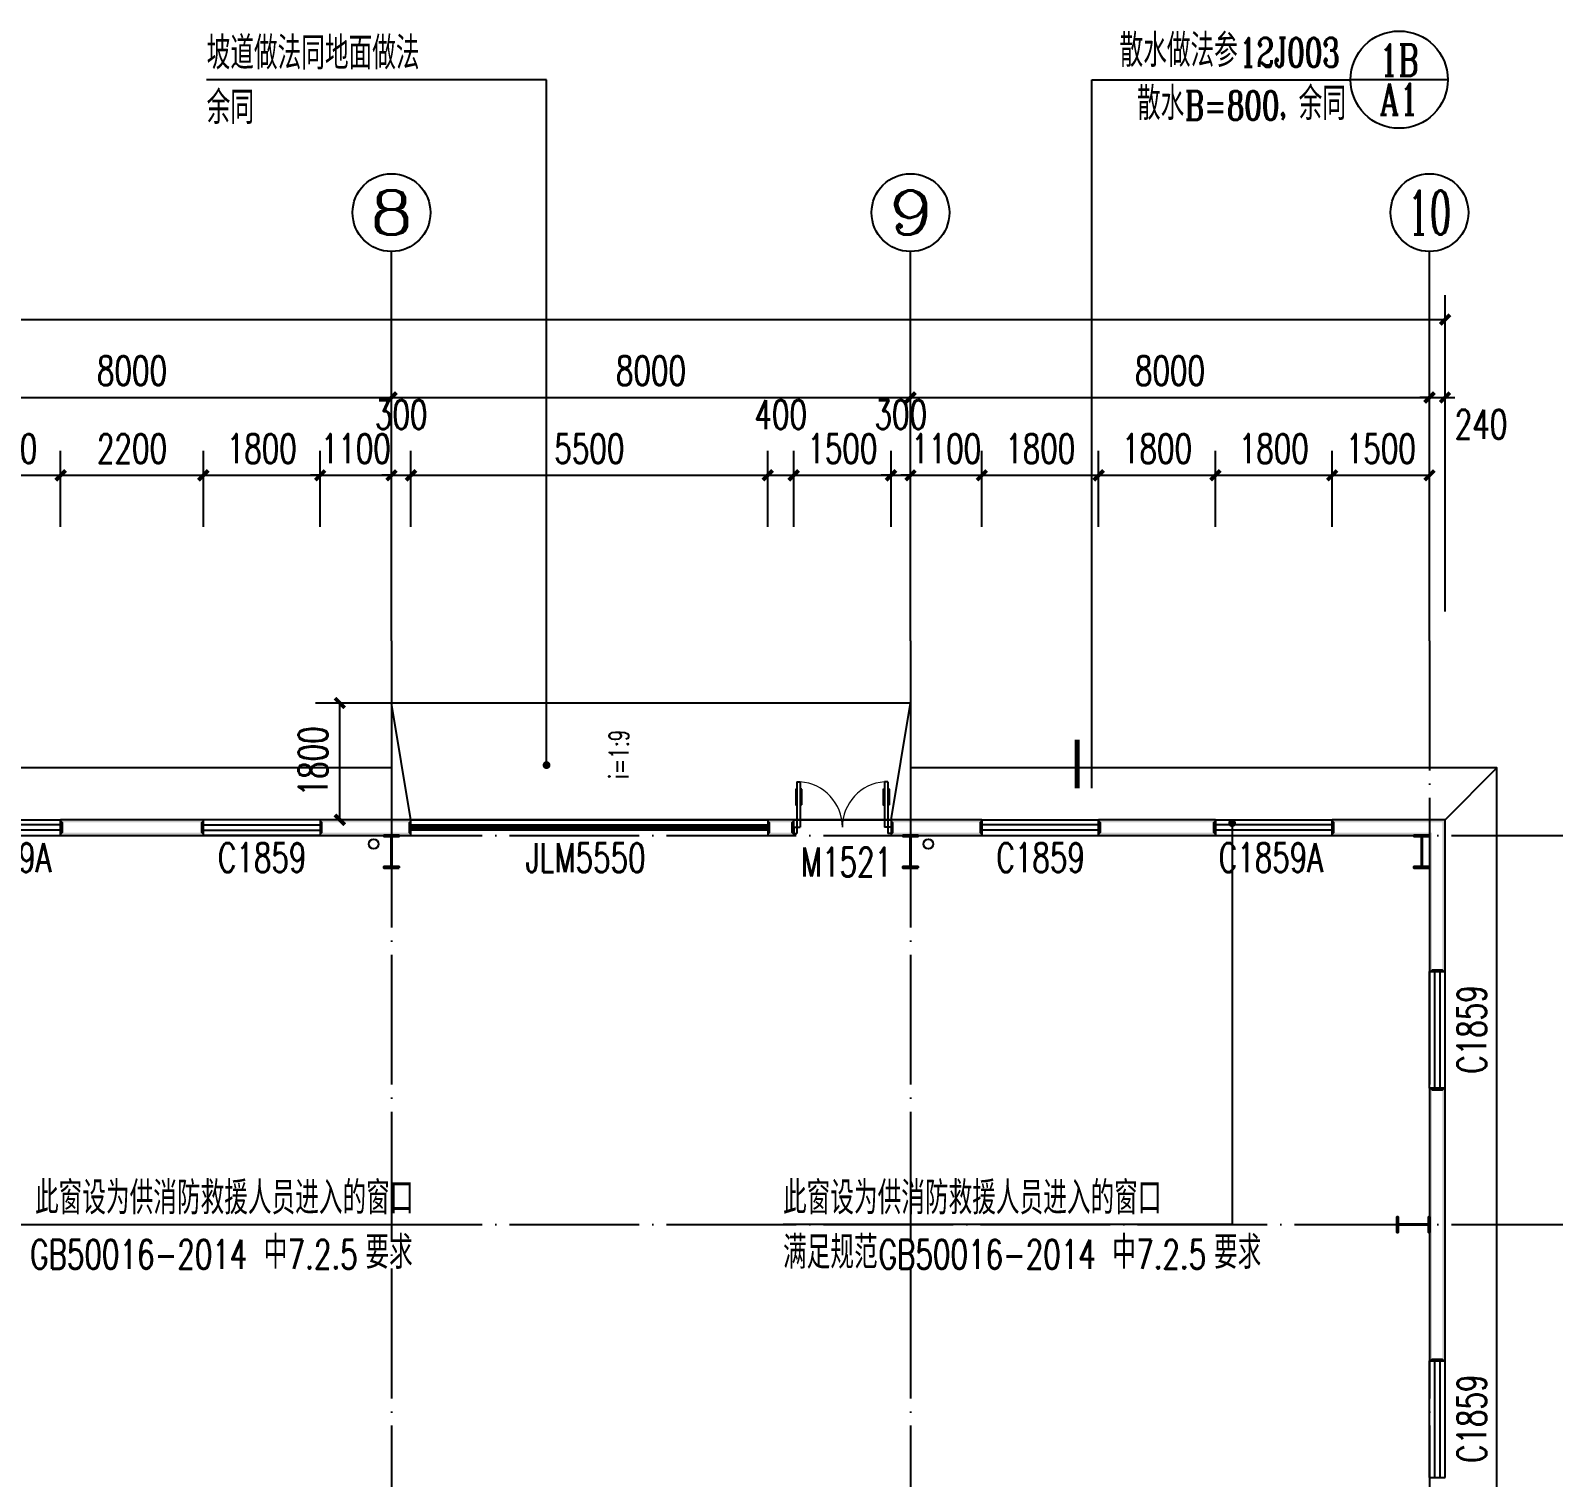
# Model space of a CAD drawing. Header units: millimetres. Extents: x 4279522 to 4437387, y 18981343 to 19528009.
# Drawn here: x 4389477 to 4412954, y 19364905 to 19387213 of the extents above; entities that cross this region are included whole.
import ezdxf
from ezdxf.enums import TextEntityAlignment as Align

# ---------------------------------------------------------------- set-up
doc = ezdxf.new("R2010")
doc.units = ezdxf.units.MM
doc.header["$LTSCALE"] = 1000
doc.header["$MEASUREMENT"] = 0
doc.linetypes.add('DASH', pattern=[0.35, 0.25, -0.1])
doc.linetypes.add('DOTE', pattern=[2.42, 2, -0.2, 0.02, -0.2])
doc.layers.get('Defpoints').update_dxf_attribs({"color": 1})
for name, color, linetype in [('AXIS_TEXT', 7, 'Continuous'), ('AXIS_外部', 171, 'Continuous'), ('DIM_IDEN', 171, 'Continuous'), ('DIM_LEAD', 145, 'Continuous'), ('DIM_SYMB', 165, 'Continuous'), ('DOOR_FIRE', 140, 'Continuous'), ('DOOR_FIRE_TEXT', 7, 'Continuous'), ('DOTE', 250, 'DOTE'), ('GROUND', 150, 'Continuous'), ('PUB_DIM', 161, 'Continuous'), ('PUB_TEXT', 7, 'Continuous'), ('PUB_WALL', 9, 'Continuous'), ('VPIPE-雨水', 4, 'Continuous'), ('WALL', 9, 'Continuous'), ('WINDOW', 140, 'Continuous'), ('WINDOW_TEXT', 7, 'Continuous')]:
    doc.layers.add(name, color=color, linetype=linetype)
doc.layers.add('Pkpm_柱子', color=3, linetype='Continuous', lineweight=35)
doc.styles.add('_TCH_AXIS', font='COMPLEX', dxfattribs={"bigfont": 'GBCBIG'})
doc.styles.add('_TCH_DIM', font='SIMPLEX', dxfattribs={"bigfont": 'GBCBIG'})
doc.styles.add('_TCH_DIM_T3', font='SIMPLEX', dxfattribs={"width": 0.705882, "bigfont": 'GBCBIG'})
doc.styles.add('_TCH_LABEL', font='COMPLEX', dxfattribs={"bigfont": 'GBCBIG'})
doc.styles.add('_TCH_WINDOW', font='SIMPLEX', dxfattribs={"height": 3.5, "bigfont": 'GBCBIG'})
doc.styles.add('COMPLEX', font='COMPLEX')
doc.dimstyles.new('_TCH_ARCH&&150', dxfattribs={"dimtxt": 446.25, "dimasz": 150, "dimexe": 375, "dimexo": 450, "dimgap": 189.375, "dimtad": 1, "dimdec": 0, "dimzin": 0, "dimdsep": 46, "dimtxsty": '_TCH_DIM_T3', "dimblk": 'ARCHTICK', "dimcen": 0.09, "dimclrt": 7, "dimazin": 2, "dimtfac": 1, "dimtdec": 0, "dimtix": 1, "dimtmove": 2, "dimatfit": 3, "dimfxl": 0, "dimtolj": 1, "dimtzin": 0, "dimarcsym": 0})

# ---------------------------------------------------------------- blocks, each defined once
blk = doc.blocks.new('_ArchTick')
at = {"color": 0, "linetype": 'ByBlock', "const_width": 0.4}
blk.add_lwpolyline([(-0.5, -0.5), (0.5, 0.5)], dxfattribs=at)
blk = doc.blocks.new('*D315')
at = {"layer": 'Defpoints', "color": 0}
for p in [(4394246, 19376845), (4395492, 19376845), (4395492, 19375045)]:
    blk.add_point(p, dxfattribs=at)
at = {"layer": 'PUB_DIM', "color": 0, "lineweight": -2}
for p, q in [((4395042, 19376845), (4393871, 19376845)), ((4394246, 19375045), (4394246, 19376845)), ((4395042, 19375045), (4393871, 19375045))]:
    blk.add_line(p, q, dxfattribs=at)
at = {"layer": 'PUB_DIM', "color": 0, "lineweight": -2, "xscale": 150, "yscale": 150, "zscale": 150}
for p, rotation in [((4394246, 19376845), 90), ((4394246, 19375045), 270)]:
    blk.add_blockref('_ArchTick', p, dxfattribs=dict(at, rotation=rotation))
at = {"layer": 'PUB_DIM', "color": 7, "insert": (4393834, 19375945), "char_height": 446.2, "attachment_point": 5, "rotation": 90, "style": '_TCH_DIM_T3'}
blk.add_mtext('\\A1;1800', dxfattribs=at)
blk = doc.blocks.new('*D325')
at = {"layer": 'Defpoints', "color": 0}
for p in [(4411042, 19380355), (4409542, 19379109), (4411042, 19379109)]:
    blk.add_point(p, dxfattribs=at)
at = {"layer": 'PUB_DIM', "color": 0, "lineweight": -2}
for p, q in [((4409542, 19379559), (4409542, 19380730)), ((4411042, 19379559), (4411042, 19380730)), ((4409542, 19380355), (4411042, 19380355))]:
    blk.add_line(p, q, dxfattribs=at)
at = {"layer": 'PUB_DIM', "color": 0, "lineweight": -2, "xscale": 150, "yscale": 150, "zscale": 150, "rotation": 180}
blk.add_blockref('_ArchTick', (4409542, 19380355), dxfattribs=at)
at = {"layer": 'PUB_DIM', "color": 0, "lineweight": -2, "xscale": 150, "yscale": 150, "zscale": 150}
blk.add_blockref('_ArchTick', (4411042, 19380355), dxfattribs=at)
at = {"layer": 'PUB_DIM', "color": 7, "insert": (4410292, 19380767), "char_height": 446.2, "attachment_point": 5, "style": '_TCH_DIM_T3'}
blk.add_mtext('\\A1;1500', dxfattribs=at)
blk = doc.blocks.new('*D326')
at = {"layer": 'Defpoints', "color": 0}
for p in [(4409542, 19380355), (4407742, 19379109), (4409542, 19379109)]:
    blk.add_point(p, dxfattribs=at)
at = {"layer": 'PUB_DIM', "color": 0, "lineweight": -2}
for p, q in [((4407742, 19379559), (4407742, 19380730)), ((4409542, 19379559), (4409542, 19380730)), ((4407742, 19380355), (4409542, 19380355))]:
    blk.add_line(p, q, dxfattribs=at)
at = {"layer": 'PUB_DIM', "color": 0, "lineweight": -2, "xscale": 150, "yscale": 150, "zscale": 150, "rotation": 180}
blk.add_blockref('_ArchTick', (4407742, 19380355), dxfattribs=at)
at = {"layer": 'PUB_DIM', "color": 0, "lineweight": -2, "xscale": 150, "yscale": 150, "zscale": 150}
blk.add_blockref('_ArchTick', (4409542, 19380355), dxfattribs=at)
at = {"layer": 'PUB_DIM', "color": 7, "insert": (4408642, 19380767), "char_height": 446.2, "attachment_point": 5, "style": '_TCH_DIM_T3'}
blk.add_mtext('\\A1;1800', dxfattribs=at)
blk = doc.blocks.new('*D327')
at = {"layer": 'Defpoints', "color": 0}
for p in [(4407742, 19380355), (4405942, 19379109), (4407742, 19379109)]:
    blk.add_point(p, dxfattribs=at)
at = {"layer": 'PUB_DIM', "color": 0, "lineweight": -2}
for p, q in [((4405942, 19379559), (4405942, 19380730)), ((4407742, 19379559), (4407742, 19380730)), ((4405942, 19380355), (4407742, 19380355))]:
    blk.add_line(p, q, dxfattribs=at)
at = {"layer": 'PUB_DIM', "color": 0, "lineweight": -2, "xscale": 150, "yscale": 150, "zscale": 150, "rotation": 180}
blk.add_blockref('_ArchTick', (4405942, 19380355), dxfattribs=at)
at = {"layer": 'PUB_DIM', "color": 0, "lineweight": -2, "xscale": 150, "yscale": 150, "zscale": 150}
blk.add_blockref('_ArchTick', (4407742, 19380355), dxfattribs=at)
at = {"layer": 'PUB_DIM', "color": 7, "insert": (4406842, 19380767), "char_height": 446.2, "attachment_point": 5, "style": '_TCH_DIM_T3'}
blk.add_mtext('\\A1;1800', dxfattribs=at)
blk = doc.blocks.new('*D328')
at = {"layer": 'Defpoints', "color": 0}
for p in [(4405942, 19380355), (4404142, 19379109), (4405942, 19379109)]:
    blk.add_point(p, dxfattribs=at)
at = {"layer": 'PUB_DIM', "color": 0, "lineweight": -2}
for p, q in [((4404142, 19379559), (4404142, 19380730)), ((4405942, 19379559), (4405942, 19380730)), ((4404142, 19380355), (4405942, 19380355))]:
    blk.add_line(p, q, dxfattribs=at)
at = {"layer": 'PUB_DIM', "color": 0, "lineweight": -2, "xscale": 150, "yscale": 150, "zscale": 150, "rotation": 180}
blk.add_blockref('_ArchTick', (4404142, 19380355), dxfattribs=at)
at = {"layer": 'PUB_DIM', "color": 0, "lineweight": -2, "xscale": 150, "yscale": 150, "zscale": 150}
blk.add_blockref('_ArchTick', (4405942, 19380355), dxfattribs=at)
at = {"layer": 'PUB_DIM', "color": 7, "insert": (4405042, 19380767), "char_height": 446.2, "attachment_point": 5, "style": '_TCH_DIM_T3'}
blk.add_mtext('\\A1;1800', dxfattribs=at)
blk = doc.blocks.new('*D329')
at = {"layer": 'Defpoints', "color": 0}
for p in [(4404142, 19380355), (4403042, 19379109), (4404142, 19379109)]:
    blk.add_point(p, dxfattribs=at)
at = {"layer": 'PUB_DIM', "color": 0, "lineweight": -2}
for p, q in [((4403042, 19379559), (4403042, 19380730)), ((4404142, 19379559), (4404142, 19380730)), ((4403042, 19380355), (4402892, 19380355)), ((4403042, 19380355), (4404142, 19380355)), ((4404142, 19380355), (4404292, 19380355))]:
    blk.add_line(p, q, dxfattribs=at)
at = {"layer": 'PUB_DIM', "color": 0, "lineweight": -2, "xscale": 150, "yscale": 150, "zscale": 150}
blk.add_blockref('_ArchTick', (4403042, 19380355), dxfattribs=at)
at = {"layer": 'PUB_DIM', "color": 0, "lineweight": -2, "xscale": 150, "yscale": 150, "zscale": 150, "rotation": 180}
blk.add_blockref('_ArchTick', (4404142, 19380355), dxfattribs=at)
at = {"layer": 'PUB_DIM', "color": 7, "insert": (4403592, 19380767), "char_height": 446.2, "attachment_point": 5, "style": '_TCH_DIM_T3'}
blk.add_mtext('\\A1;1100', dxfattribs=at)
blk = doc.blocks.new('*D330')
at = {"layer": 'Defpoints', "color": 0}
for p in [(4403042, 19380355), (4402742, 19379109), (4403042, 19379109)]:
    blk.add_point(p, dxfattribs=at)
at = {"layer": 'PUB_DIM', "color": 0, "lineweight": -2}
for p, q in [((4402742, 19379559), (4402742, 19380730)), ((4403042, 19379559), (4403042, 19380730)), ((4402742, 19380355), (4402592, 19380355)), ((4402742, 19380355), (4403042, 19380355)), ((4403042, 19380355), (4403192, 19380355))]:
    blk.add_line(p, q, dxfattribs=at)
at = {"layer": 'PUB_DIM', "color": 0, "lineweight": -2, "xscale": 150, "yscale": 150, "zscale": 150}
blk.add_blockref('_ArchTick', (4402742, 19380355), dxfattribs=at)
at = {"layer": 'PUB_DIM', "color": 0, "lineweight": -2, "xscale": 150, "yscale": 150, "zscale": 150, "rotation": 180}
blk.add_blockref('_ArchTick', (4403042, 19380355), dxfattribs=at)
at = {"layer": 'PUB_DIM', "color": 7, "insert": (4402892, 19381292), "char_height": 446.2, "attachment_point": 5, "style": '_TCH_DIM_T3'}
blk.add_mtext('\\A1;300', dxfattribs=at)
blk = doc.blocks.new('*D331')
at = {"layer": 'Defpoints', "color": 0}
for p in [(4402742, 19380355), (4401242, 19379109), (4402742, 19379109)]:
    blk.add_point(p, dxfattribs=at)
at = {"layer": 'PUB_DIM', "color": 0, "lineweight": -2}
for p, q in [((4401242, 19379559), (4401242, 19380730)), ((4402742, 19379559), (4402742, 19380730)), ((4401242, 19380355), (4402742, 19380355))]:
    blk.add_line(p, q, dxfattribs=at)
at = {"layer": 'PUB_DIM', "color": 0, "lineweight": -2, "xscale": 150, "yscale": 150, "zscale": 150, "rotation": 180}
blk.add_blockref('_ArchTick', (4401242, 19380355), dxfattribs=at)
at = {"layer": 'PUB_DIM', "color": 0, "lineweight": -2, "xscale": 150, "yscale": 150, "zscale": 150}
blk.add_blockref('_ArchTick', (4402742, 19380355), dxfattribs=at)
at = {"layer": 'PUB_DIM', "color": 7, "insert": (4401992, 19380767), "char_height": 446.2, "attachment_point": 5, "style": '_TCH_DIM_T3'}
blk.add_mtext('\\A1;1500', dxfattribs=at)
blk = doc.blocks.new('*D332')
at = {"layer": 'Defpoints', "color": 0}
for p in [(4401242, 19380355), (4400842, 19379109), (4401242, 19379109)]:
    blk.add_point(p, dxfattribs=at)
at = {"layer": 'PUB_DIM', "color": 0, "lineweight": -2}
for p, q in [((4400842, 19379559), (4400842, 19380730)), ((4401242, 19379559), (4401242, 19380730)), ((4400842, 19380355), (4401242, 19380355))]:
    blk.add_line(p, q, dxfattribs=at)
at = {"layer": 'PUB_DIM', "color": 0, "lineweight": -2, "xscale": 150, "yscale": 150, "zscale": 150, "rotation": 180}
blk.add_blockref('_ArchTick', (4400842, 19380355), dxfattribs=at)
at = {"layer": 'PUB_DIM', "color": 0, "lineweight": -2, "xscale": 150, "yscale": 150, "zscale": 150}
blk.add_blockref('_ArchTick', (4401242, 19380355), dxfattribs=at)
at = {"layer": 'PUB_DIM', "color": 7, "insert": (4401042, 19381292), "char_height": 446.2, "attachment_point": 5, "style": '_TCH_DIM_T3'}
blk.add_mtext('\\A1;400', dxfattribs=at)
blk = doc.blocks.new('*D333')
at = {"layer": 'Defpoints', "color": 0}
for p in [(4400842, 19380355), (4395342, 19379109), (4400842, 19379109)]:
    blk.add_point(p, dxfattribs=at)
at = {"layer": 'PUB_DIM', "color": 0, "lineweight": -2}
for p, q in [((4395342, 19379559), (4395342, 19380730)), ((4400842, 19379559), (4400842, 19380730)), ((4395342, 19380355), (4400842, 19380355))]:
    blk.add_line(p, q, dxfattribs=at)
at = {"layer": 'PUB_DIM', "color": 0, "lineweight": -2, "xscale": 150, "yscale": 150, "zscale": 150, "rotation": 180}
blk.add_blockref('_ArchTick', (4395342, 19380355), dxfattribs=at)
at = {"layer": 'PUB_DIM', "color": 0, "lineweight": -2, "xscale": 150, "yscale": 150, "zscale": 150}
blk.add_blockref('_ArchTick', (4400842, 19380355), dxfattribs=at)
at = {"layer": 'PUB_DIM', "color": 7, "insert": (4398092, 19380767), "char_height": 446.2, "attachment_point": 5, "style": '_TCH_DIM_T3'}
blk.add_mtext('\\A1;5500', dxfattribs=at)
blk = doc.blocks.new('*D334')
at = {"layer": 'Defpoints', "color": 0}
for p in [(4395342, 19380355), (4395042, 19379109), (4395342, 19379109)]:
    blk.add_point(p, dxfattribs=at)
at = {"layer": 'PUB_DIM', "color": 0, "lineweight": -2}
for p, q in [((4395042, 19379559), (4395042, 19380730)), ((4395342, 19379559), (4395342, 19380730)), ((4395042, 19380355), (4394892, 19380355)), ((4395042, 19380355), (4395342, 19380355)), ((4395342, 19380355), (4395492, 19380355))]:
    blk.add_line(p, q, dxfattribs=at)
at = {"layer": 'PUB_DIM', "color": 0, "lineweight": -2, "xscale": 150, "yscale": 150, "zscale": 150}
blk.add_blockref('_ArchTick', (4395042, 19380355), dxfattribs=at)
at = {"layer": 'PUB_DIM', "color": 0, "lineweight": -2, "xscale": 150, "yscale": 150, "zscale": 150, "rotation": 180}
blk.add_blockref('_ArchTick', (4395342, 19380355), dxfattribs=at)
at = {"layer": 'PUB_DIM', "color": 7, "insert": (4395192, 19381292), "char_height": 446.2, "attachment_point": 5, "style": '_TCH_DIM_T3'}
blk.add_mtext('\\A1;300', dxfattribs=at)
blk = doc.blocks.new('*D335')
at = {"layer": 'Defpoints', "color": 0}
for p in [(4395042, 19380355), (4393942, 19379109), (4395042, 19379109)]:
    blk.add_point(p, dxfattribs=at)
at = {"layer": 'PUB_DIM', "color": 0, "lineweight": -2}
for p, q in [((4393942, 19379559), (4393942, 19380730)), ((4395042, 19379559), (4395042, 19380730)), ((4393942, 19380355), (4393792, 19380355)), ((4393942, 19380355), (4395042, 19380355)), ((4395042, 19380355), (4395192, 19380355))]:
    blk.add_line(p, q, dxfattribs=at)
at = {"layer": 'PUB_DIM', "color": 0, "lineweight": -2, "xscale": 150, "yscale": 150, "zscale": 150}
blk.add_blockref('_ArchTick', (4393942, 19380355), dxfattribs=at)
at = {"layer": 'PUB_DIM', "color": 0, "lineweight": -2, "xscale": 150, "yscale": 150, "zscale": 150, "rotation": 180}
blk.add_blockref('_ArchTick', (4395042, 19380355), dxfattribs=at)
at = {"layer": 'PUB_DIM', "color": 7, "insert": (4394492, 19380767), "char_height": 446.2, "attachment_point": 5, "style": '_TCH_DIM_T3'}
blk.add_mtext('\\A1;1100', dxfattribs=at)
blk = doc.blocks.new('*D336')
at = {"layer": 'Defpoints', "color": 0}
for p in [(4393942, 19380355), (4392142, 19379109), (4393942, 19379109)]:
    blk.add_point(p, dxfattribs=at)
at = {"layer": 'PUB_DIM', "color": 0, "lineweight": -2}
for p, q in [((4392142, 19379559), (4392142, 19380730)), ((4393942, 19379559), (4393942, 19380730)), ((4392142, 19380355), (4393942, 19380355))]:
    blk.add_line(p, q, dxfattribs=at)
at = {"layer": 'PUB_DIM', "color": 0, "lineweight": -2, "xscale": 150, "yscale": 150, "zscale": 150, "rotation": 180}
blk.add_blockref('_ArchTick', (4392142, 19380355), dxfattribs=at)
at = {"layer": 'PUB_DIM', "color": 0, "lineweight": -2, "xscale": 150, "yscale": 150, "zscale": 150}
blk.add_blockref('_ArchTick', (4393942, 19380355), dxfattribs=at)
at = {"layer": 'PUB_DIM', "color": 7, "insert": (4393042, 19380767), "char_height": 446.2, "attachment_point": 5, "style": '_TCH_DIM_T3'}
blk.add_mtext('\\A1;1800', dxfattribs=at)
blk = doc.blocks.new('*D337')
at = {"layer": 'Defpoints', "color": 0}
for p in [(4392142, 19380355), (4389942, 19379109), (4392142, 19379109)]:
    blk.add_point(p, dxfattribs=at)
at = {"layer": 'PUB_DIM', "color": 0, "lineweight": -2}
for p, q in [((4389942, 19379559), (4389942, 19380730)), ((4392142, 19379559), (4392142, 19380730)), ((4389942, 19380355), (4392142, 19380355))]:
    blk.add_line(p, q, dxfattribs=at)
at = {"layer": 'PUB_DIM', "color": 0, "lineweight": -2, "xscale": 150, "yscale": 150, "zscale": 150, "rotation": 180}
blk.add_blockref('_ArchTick', (4389942, 19380355), dxfattribs=at)
at = {"layer": 'PUB_DIM', "color": 0, "lineweight": -2, "xscale": 150, "yscale": 150, "zscale": 150}
blk.add_blockref('_ArchTick', (4392142, 19380355), dxfattribs=at)
at = {"layer": 'PUB_DIM', "color": 7, "insert": (4391042, 19380767), "char_height": 446.2, "attachment_point": 5, "style": '_TCH_DIM_T3'}
blk.add_mtext('\\A1;2200', dxfattribs=at)
blk = doc.blocks.new('*D338')
at = {"layer": 'Defpoints', "color": 0}
for p in [(4389942, 19380355), (4388142, 19379109), (4389942, 19379109)]:
    blk.add_point(p, dxfattribs=at)
at = {"layer": 'PUB_DIM', "color": 0, "lineweight": -2}
for p, q in [((4388142, 19379559), (4388142, 19380730)), ((4389942, 19379559), (4389942, 19380730)), ((4388142, 19380355), (4389942, 19380355))]:
    blk.add_line(p, q, dxfattribs=at)
at = {"layer": 'PUB_DIM', "color": 0, "lineweight": -2, "xscale": 150, "yscale": 150, "zscale": 150, "rotation": 180}
blk.add_blockref('_ArchTick', (4388142, 19380355), dxfattribs=at)
at = {"layer": 'PUB_DIM', "color": 0, "lineweight": -2, "xscale": 150, "yscale": 150, "zscale": 150}
blk.add_blockref('_ArchTick', (4389942, 19380355), dxfattribs=at)
at = {"layer": 'PUB_DIM', "color": 7, "insert": (4389042, 19380767), "char_height": 446.2, "attachment_point": 5, "style": '_TCH_DIM_T3'}
blk.add_mtext('\\A1;1800', dxfattribs=at)
blk = doc.blocks.new('*D372')
at = {"layer": 'AXIS_外部', "color": 0, "lineweight": -2}
for p, q in [((4387042, 19378255), (4387042, 19381930)), ((4395042, 19378255), (4395042, 19381930)), ((4387042, 19381555), (4395042, 19381555))]:
    blk.add_line(p, q, dxfattribs=at)
at = {"layer": 'Defpoints', "color": 0}
for p in [(4395042, 19381555), (4387042, 19377805), (4395042, 19377805)]:
    blk.add_point(p, dxfattribs=at)
at = {"layer": 'AXIS_外部', "color": 0, "lineweight": -2, "xscale": 150, "yscale": 150, "zscale": 150, "rotation": 180}
blk.add_blockref('_ArchTick', (4387042, 19381555), dxfattribs=at)
at = {"layer": 'AXIS_外部', "color": 0, "lineweight": -2, "xscale": 150, "yscale": 150, "zscale": 150}
blk.add_blockref('_ArchTick', (4395042, 19381555), dxfattribs=at)
at = {"layer": 'AXIS_外部', "color": 7, "insert": (4391042, 19381967), "char_height": 446.2, "attachment_point": 5, "style": '_TCH_DIM_T3'}
blk.add_mtext('\\A1;8000', dxfattribs=at)
blk = doc.blocks.new('*D373')
at = {"layer": 'AXIS_外部', "color": 0, "lineweight": -2}
for p, q in [((4395042, 19378255), (4395042, 19381930)), ((4403042, 19378255), (4403042, 19381930)), ((4395042, 19381555), (4403042, 19381555))]:
    blk.add_line(p, q, dxfattribs=at)
at = {"layer": 'Defpoints', "color": 0}
for p in [(4403042, 19381555), (4395042, 19377805), (4403042, 19377805)]:
    blk.add_point(p, dxfattribs=at)
at = {"layer": 'AXIS_外部', "color": 0, "lineweight": -2, "xscale": 150, "yscale": 150, "zscale": 150, "rotation": 180}
blk.add_blockref('_ArchTick', (4395042, 19381555), dxfattribs=at)
at = {"layer": 'AXIS_外部', "color": 0, "lineweight": -2, "xscale": 150, "yscale": 150, "zscale": 150}
blk.add_blockref('_ArchTick', (4403042, 19381555), dxfattribs=at)
at = {"layer": 'AXIS_外部', "color": 7, "insert": (4399042, 19381967), "char_height": 446.2, "attachment_point": 5, "style": '_TCH_DIM_T3'}
blk.add_mtext('\\A1;8000', dxfattribs=at)
blk = doc.blocks.new('*D374')
at = {"layer": 'AXIS_外部', "color": 0, "lineweight": -2}
for p, q in [((4403042, 19378255), (4403042, 19381930)), ((4411042, 19378255), (4411042, 19381930)), ((4403042, 19381555), (4411042, 19381555))]:
    blk.add_line(p, q, dxfattribs=at)
at = {"layer": 'Defpoints', "color": 0}
for p in [(4411042, 19381555), (4403042, 19377805), (4411042, 19377805)]:
    blk.add_point(p, dxfattribs=at)
at = {"layer": 'AXIS_外部', "color": 0, "lineweight": -2, "xscale": 150, "yscale": 150, "zscale": 150, "rotation": 180}
blk.add_blockref('_ArchTick', (4403042, 19381555), dxfattribs=at)
at = {"layer": 'AXIS_外部', "color": 0, "lineweight": -2, "xscale": 150, "yscale": 150, "zscale": 150}
blk.add_blockref('_ArchTick', (4411042, 19381555), dxfattribs=at)
at = {"layer": 'AXIS_外部', "color": 7, "insert": (4407042, 19381967), "char_height": 446.2, "attachment_point": 5, "style": '_TCH_DIM_T3'}
blk.add_mtext('\\A1;8000', dxfattribs=at)
blk = doc.blocks.new('*D375')
at = {"layer": 'AXIS_外部', "color": 0, "lineweight": -2}
for p, q in [((4411042, 19378255), (4411042, 19381930)), ((4411282, 19378255), (4411282, 19381930)), ((4411042, 19381555), (4410892, 19381555)), ((4411042, 19381555), (4411282, 19381555)), ((4411282, 19381555), (4411432, 19381555))]:
    blk.add_line(p, q, dxfattribs=at)
at = {"layer": 'Defpoints', "color": 0}
for p in [(4411282, 19381555), (4411042, 19377805), (4411282, 19377805)]:
    blk.add_point(p, dxfattribs=at)
at = {"layer": 'AXIS_外部', "color": 0, "lineweight": -2, "xscale": 150, "yscale": 150, "zscale": 150}
blk.add_blockref('_ArchTick', (4411042, 19381555), dxfattribs=at)
at = {"layer": 'AXIS_外部', "color": 0, "lineweight": -2, "xscale": 150, "yscale": 150, "zscale": 150, "rotation": 180}
blk.add_blockref('_ArchTick', (4411282, 19381555), dxfattribs=at)
at = {"layer": 'AXIS_外部', "color": 7, "insert": (4411837, 19381142), "char_height": 446.2, "attachment_point": 5, "style": '_TCH_DIM_T3'}
blk.add_mtext('\\A1;240', dxfattribs=at)
blk = doc.blocks.new('*D376')
at = {"layer": 'AXIS_外部', "color": 0, "lineweight": -2}
for p, q in [((4348582, 19378255), (4348582, 19383130)), ((4411282, 19378255), (4411282, 19383130)), ((4348582, 19382755), (4411282, 19382755))]:
    blk.add_line(p, q, dxfattribs=at)
at = {"layer": 'Defpoints', "color": 0}
for p in [(4411282, 19382755), (4348582, 19377805), (4411282, 19377805)]:
    blk.add_point(p, dxfattribs=at)
at = {"layer": 'AXIS_外部', "color": 0, "lineweight": -2, "xscale": 150, "yscale": 150, "zscale": 150, "rotation": 180}
blk.add_blockref('_ArchTick', (4348582, 19382755), dxfattribs=at)
at = {"layer": 'AXIS_外部', "color": 0, "lineweight": -2, "xscale": 150, "yscale": 150, "zscale": 150}
blk.add_blockref('_ArchTick', (4411282, 19382755), dxfattribs=at)
at = {"layer": 'AXIS_外部', "color": 7, "insert": (4379932, 19383167), "char_height": 446.2, "attachment_point": 5, "style": '_TCH_DIM_T3'}
blk.add_mtext('\\A1;62700', dxfattribs=at)
blk = doc.blocks.new('$WINLIB2D$00000001')
for p, q in [((-0.5, 0.5), (0.5, 0.5)), ((-0.5, 0.5), (-0.5, -0.5)), ((0.5, -0.5), (0.5, 0.5)), ((0.5, 0.167), (-0.5, 0.167)), ((0.5, -0.167), (-0.5, -0.167)), ((-0.5, -0.5), (0.5, -0.5))]:
    blk.add_line(p, q)
blk = doc.blocks.new('$DorLib2D$00000213')
at = {"color": 0, "linetype": 'DASH', "const_width": 0.02}
blk.add_lwpolyline([(0.5, 0), (-0.5, 0)], dxfattribs=at)
blk = doc.blocks.new('$DorLib2D$00000011')
for p, q in [((-0.467, 0.471), (-0.467, -0.062)), ((-0.467, 0.471), (-0.433, 0.471)), ((-0.433, 0.471), (-0.433, 0.004)), ((0.433, 0.471), (0.433, 0.004)), ((0.467, 0.471), (0.433, 0.471)), ((0.467, 0.471), (0.467, -0.062)), ((-0.483, 0.396), (-0.467, 0.396)), ((-0.417, 0.396), (-0.433, 0.396)), ((0.417, 0.396), (0.433, 0.396)), ((0.483, 0.396), (0.467, 0.396)), ((-0.483, 0.235), (-0.467, 0.235)), ((-0.417, 0.235), (-0.433, 0.235)), ((0.417, 0.235), (0.433, 0.235)), ((0.483, 0.235), (0.467, 0.235)), ((-0.5, 0.004), (-0.433, 0.004)), ((-0.5, 0.004), (-0.5, -0.062)), ((0.5, 0.004), (0.433, 0.004)), ((0.5, 0.004), (0.5, -0.062)), ((-0.5, -0.062), (-0.467, -0.062)), ((0.5, -0.062), (0.467, -0.062))]:
    blk.add_line(p, q)
at = {"lineweight": 13}
for p, q in [((-0.483, 0.396), (-0.483, 0.235)), ((-0.417, 0.396), (-0.417, 0.235)), ((0.417, 0.396), (0.417, 0.235)), ((0.483, 0.396), (0.483, 0.235))]:
    blk.add_line(p, q, dxfattribs=at)
for centre, start, end in [((-0.467, 0.004), 0, 85.904), ((0.467, 0.004), 94.096, 180)]:
    blk.add_arc(centre, 0.467, start, end, dxfattribs=at)
blk = doc.blocks.new('_AXISO')
blk.add_circle((0, 0), 0.5)
at = {"layer": 'AXIS_TEXT', "style": 'COMPLEX', "width": 1.041667}
blk.add_attdef('A', text='', height=0.56, dxfattribs=at).set_placement((-0.25, -0.28), (0.25, -0.28), align=Align.FIT)

msp = doc.modelspace()

# ---------------------------------------------------------------- hatches: boundary and pattern name
at = {"layer": 'Pkpm_柱子'}
for points in [[(4395162.2, 19374304.9), (4395162.2, 19374316.9), (4395047.2, 19374316.9), (4395047.2, 19374792.9), (4395162.2, 19374792.9), (4395162.2, 19374804.9), (4394922.2, 19374804.9), (4394922.2, 19374792.9), (4395037.2, 19374792.9), (4395037.2, 19374316.9), (4394922.2, 19374316.9), (4394922.2, 19374304.9)], [(4403162.2, 19374304.9), (4403162.2, 19374316.9), (4403047.2, 19374316.9), (4403047.2, 19374792.9), (4403162.2, 19374792.9), (4403162.2, 19374804.9), (4402922.2, 19374804.9), (4402922.2, 19374792.9), (4403037.2, 19374792.9), (4403037.2, 19374316.9), (4402922.2, 19374316.9), (4402922.2, 19374304.9)], [(4411042.2, 19374304.9), (4411042.2, 19374316.9), (4410927.2, 19374316.9), (4410927.2, 19374792.9), (4411042.2, 19374792.9), (4411042.2, 19374804.9), (4410802.2, 19374804.9), (4410802.2, 19374792.9), (4410917.2, 19374792.9), (4410917.2, 19374316.9), (4410802.2, 19374316.9), (4410802.2, 19374304.9)], [(4411042.2, 19368684.9), (4411030.2, 19368684.9), (4411030.2, 19368799.9), (4410554.2, 19368799.9), (4410554.2, 19368684.9), (4410542.2, 19368684.9), (4410542.2, 19368924.9), (4410554.2, 19368924.9), (4410554.2, 19368809.9), (4411030.2, 19368809.9), (4411030.2, 19368924.9), (4411042.2, 19368924.9)]]:
    msp.add_hatch(color=256, dxfattribs=at).paths.add_polyline_path(points)
at = {"layer": 'PUB_WALL'}
for points in [[(4392142.2, 19375044.9), (4389942.2, 19375044.9), (4389982.2, 19375004.9), (4392102.2, 19375004.9)], [(4389942.2, 19375044.9), (4389942.2, 19374804.9), (4389982.2, 19374844.9), (4389982.2, 19375004.9)], [(4392142.2, 19374804.9), (4392142.2, 19375044.9), (4392102.2, 19375004.9), (4392102.2, 19374844.9)], [(4395342.2, 19375044.9), (4393942.2, 19375044.9), (4393982.2, 19375004.9), (4395302.2, 19375004.9)], [(4393942.2, 19375044.9), (4393942.2, 19374804.9), (4393982.2, 19374844.9), (4393982.2, 19375004.9)], [(4395342.2, 19374804.9), (4395342.2, 19375044.9), (4395302.2, 19375004.9), (4395302.2, 19374844.9)], [(4401242.2, 19375044.9), (4400842.2, 19375044.9), (4400882.2, 19375004.9), (4401202.2, 19375004.9)], [(4400842.2, 19375044.9), (4400842.2, 19374804.9), (4400882.2, 19374844.9), (4400882.2, 19375004.9)], [(4401242.2, 19374804.9), (4401242.2, 19375044.9), (4401202.2, 19375004.9), (4401202.2, 19374844.9)], [(4404142.2, 19375044.9), (4402742.2, 19375044.9), (4402782.2, 19375004.9), (4404102.2, 19375004.9)], [(4402742.2, 19375044.9), (4402742.2, 19374804.9), (4402782.2, 19374844.9), (4402782.2, 19375004.9)], [(4404142.2, 19374804.9), (4404142.2, 19375044.9), (4404102.2, 19375004.9), (4404102.2, 19374844.9)], [(4407742.2, 19375044.9), (4405942.2, 19375044.9), (4405982.2, 19375004.9), (4407702.2, 19375004.9)], [(4405942.2, 19375044.9), (4405942.2, 19374804.9), (4405982.2, 19374844.9), (4405982.2, 19375004.9)], [(4407742.2, 19374804.9), (4407742.2, 19375044.9), (4407702.2, 19375004.9), (4407702.2, 19374844.9)], [(4411282.2, 19375044.9), (4409542.2, 19375044.9), (4409582.2, 19375004.9), (4411242.2, 19375004.9)], [(4409542.2, 19375044.9), (4409542.2, 19374804.9), (4409582.2, 19374844.9), (4409582.2, 19375004.9)], [(4411282.2, 19372704.9), (4411282.2, 19375044.9), (4411242.2, 19375004.9), (4411242.2, 19372744.9)], [(4389942.2, 19374804.9), (4392142.2, 19374804.9), (4392102.2, 19374844.9), (4389982.2, 19374844.9)], [(4393942.2, 19374804.9), (4395342.2, 19374804.9), (4395302.2, 19374844.9), (4393982.2, 19374844.9)], [(4400842.2, 19374804.9), (4401242.2, 19374804.9), (4401202.2, 19374844.9), (4400882.2, 19374844.9)], [(4402742.2, 19374804.9), (4404142.2, 19374804.9), (4404102.2, 19374844.9), (4402782.2, 19374844.9)], [(4405942.2, 19374804.9), (4407742.2, 19374804.9), (4407702.2, 19374844.9), (4405982.2, 19374844.9)], [(4409542.2, 19374804.9), (4411042.2, 19374804.9), (4411082.2, 19374844.9), (4409582.2, 19374844.9)], [(4411042.2, 19374804.9), (4411042.2, 19372704.9), (4411082.2, 19372744.9), (4411082.2, 19374844.9)], [(4411042.2, 19372704.9), (4411282.2, 19372704.9), (4411242.2, 19372744.9), (4411082.2, 19372744.9)], [(4411042.2, 19370904.9), (4411042.2, 19366704.9), (4411082.2, 19366744.9), (4411082.2, 19370864.9)], [(4411282.2, 19370904.9), (4411042.2, 19370904.9), (4411082.2, 19370864.9), (4411242.2, 19370864.9)], [(4411282.2, 19366704.9), (4411282.2, 19370904.9), (4411242.2, 19370864.9), (4411242.2, 19366744.9)], [(4411042.2, 19366704.9), (4411282.2, 19366704.9), (4411242.2, 19366744.9), (4411082.2, 19366744.9)]]:
    msp.add_hatch(color=256, dxfattribs=at).paths.add_polyline_path(points)

# ---------------------------------------------------------------- linework, layer by layer
at = {"layer": 'AXIS_外部'}
for p, q in [((4395042.2, 19377804.9), (4395042.2, 19383804.9)), ((4403042.2, 19377804.9), (4403042.2, 19383804.9)), ((4411042.2, 19377804.9), (4411042.2, 19383804.9))]:
    msp.add_line(p, q, dxfattribs=at)
at = {"layer": 'DIM_IDEN'}
for p, q in [((4405835.6, 19386454.2), (4409825.3, 19386454.2)), ((4405835.6, 19375530.2), (4405835.6, 19386454.2)), ((4411325.3, 19386454.2), (4409825.3, 19386454.2))]:
    msp.add_line(p, q, dxfattribs=at)
at = {"layer": 'DIM_IDEN', "const_width": 75}
msp.add_lwpolyline([(4405610.6, 19375530.2), (4405610.6, 19376280.2)], dxfattribs=at)
at = {"layer": 'DIM_IDEN'}
msp.add_circle((4410575.3, 19386454.2), 750, dxfattribs=at)
at = {"layer": 'DIM_LEAD'}
for p, q in [((4397432.4, 19386454.2), (4392193, 19386454.2)), ((4397432.4, 19375887.7), (4397432.4, 19386454.2)), ((4407999.7, 19374993.2), (4407999.7, 19368804.9)), ((4388399.7, 19368804.9), (4395322.1, 19368804.9)), ((4407999.7, 19368804.9), (4401077.2, 19368804.9))]:
    msp.add_line(p, q, dxfattribs=at)
at = {"layer": 'DIM_LEAD', "const_width": 60}
for points in [[(4397432.4, 19375857.7, 1), (4397432.4, 19375917.7, 1)], [(4407999.7, 19375023.2, 1), (4407999.7, 19374963.2, 1)]]:
    msp.add_lwpolyline(points, format="xyb", close=True, dxfattribs=at)
at = {"layer": 'DIM_SYMB'}
msp.add_lwpolyline([(4398801.9, 19375335.7, 0, 0, 0), (4398801.9, 19376498.6, 80, 0, 0), (4398801.9, 19376798.6, 0, 0, 0)], format="xyseb", dxfattribs=at)
at = {"layer": 'DOOR_FIRE'}
msp.add_line((4395342.2, 19375044.9), (4400842.2, 19375044.9), dxfattribs=at)
at = {"layer": 'DOTE'}
for p, q in [((4395042.2, 19377804.9), (4395042.2, 19353804.9)), ((4403042.2, 19377804.9), (4403042.2, 19353804.9)), ((4411042.2, 19377804.9), (4411042.2, 19353804.9)), ((4346042.2, 19374804.9), (4414042.2, 19374804.9)), ((4346042.2, 19368804.9), (4414042.2, 19368804.9))]:
    msp.add_line(p, q, dxfattribs=at)
at = {"layer": 'GROUND'}
for p, q in [((4403042.2, 19376844.9), (4395042.2, 19376844.9)), ((4395042.2, 19376844.9), (4395042.2, 19375044.9)), ((4395342.2, 19375044.9), (4395042.2, 19376844.9)), ((4402742.2, 19375044.9), (4403042.2, 19376844.9)), ((4403042.2, 19376844.9), (4403042.2, 19375044.9)), ((4411282.2, 19375044.9), (4412082.2, 19375844.9)), ((4403042.2, 19375044.9), (4395042.2, 19375044.9))]:
    msp.add_line(p, q, dxfattribs=at)
for points in [[(4354802.2, 19355764.9), (4412082.2, 19355764.9), (4412082.2, 19375844.9), (4403042.2, 19375844.9)], [(4395042.2, 19375844.9), (4371042.2, 19375844.9)]]:
    msp.add_lwpolyline(points, dxfattribs=at)
at = {"layer": 'Pkpm_柱子'}
for points in [[(4395162.2, 19374304.9), (4395162.2, 19374316.9), (4395047.2, 19374316.9), (4395047.2, 19374792.9), (4395162.2, 19374792.9), (4395162.2, 19374804.9), (4394922.2, 19374804.9), (4394922.2, 19374792.9), (4395037.2, 19374792.9), (4395037.2, 19374316.9), (4394922.2, 19374316.9), (4394922.2, 19374304.9)], [(4403162.2, 19374304.9), (4403162.2, 19374316.9), (4403047.2, 19374316.9), (4403047.2, 19374792.9), (4403162.2, 19374792.9), (4403162.2, 19374804.9), (4402922.2, 19374804.9), (4402922.2, 19374792.9), (4403037.2, 19374792.9), (4403037.2, 19374316.9), (4402922.2, 19374316.9), (4402922.2, 19374304.9)], [(4411042.2, 19374304.9), (4411042.2, 19374316.9), (4410927.2, 19374316.9), (4410927.2, 19374792.9), (4411042.2, 19374792.9), (4411042.2, 19374804.9), (4410802.2, 19374804.9), (4410802.2, 19374792.9), (4410917.2, 19374792.9), (4410917.2, 19374316.9), (4410802.2, 19374316.9), (4410802.2, 19374304.9)], [(4411042.2, 19368684.9), (4411030.2, 19368684.9), (4411030.2, 19368799.9), (4410554.2, 19368799.9), (4410554.2, 19368684.9), (4410542.2, 19368684.9), (4410542.2, 19368924.9), (4410554.2, 19368924.9), (4410554.2, 19368809.9), (4411030.2, 19368809.9), (4411030.2, 19368924.9), (4411042.2, 19368924.9)]]:
    msp.add_lwpolyline(points, close=True, dxfattribs=at)
at = {"layer": 'VPIPE-雨水', "linetype": 'Continuous'}
for centre in [(4394766.9, 19374670.6), (4403317.5, 19374670.6)]:
    msp.add_circle(centre, 75, dxfattribs=at)
at = {"layer": 'WALL'}
for p, q in [((4392142.2, 19375044.9), (4389942.2, 19375044.9)), ((4389942.2, 19375044.9), (4389942.2, 19374804.9)), ((4392142.2, 19374804.9), (4392142.2, 19375044.9)), ((4395342.2, 19375044.9), (4393942.2, 19375044.9)), ((4393942.2, 19375044.9), (4393942.2, 19374804.9)), ((4395342.2, 19374804.9), (4395342.2, 19375044.9)), ((4401242.2, 19375044.9), (4400842.2, 19375044.9)), ((4400842.2, 19375044.9), (4400842.2, 19374804.9)), ((4401242.2, 19374804.9), (4401242.2, 19375044.9)), ((4404142.2, 19375044.9), (4402742.2, 19375044.9)), ((4402742.2, 19375044.9), (4402742.2, 19374804.9)), ((4404142.2, 19374804.9), (4404142.2, 19375044.9)), ((4407742.2, 19375044.9), (4405942.2, 19375044.9)), ((4405942.2, 19375044.9), (4405942.2, 19374804.9)), ((4407742.2, 19374804.9), (4407742.2, 19375044.9)), ((4411282.2, 19375044.9), (4409542.2, 19375044.9)), ((4409542.2, 19375044.9), (4409542.2, 19374804.9)), ((4411282.2, 19372704.9), (4411282.2, 19375044.9)), ((4389942.2, 19374804.9), (4392142.2, 19374804.9)), ((4393942.2, 19374804.9), (4395342.2, 19374804.9)), ((4400842.2, 19374804.9), (4401242.2, 19374804.9)), ((4402742.2, 19374804.9), (4404142.2, 19374804.9)), ((4405942.2, 19374804.9), (4407742.2, 19374804.9)), ((4409542.2, 19374804.9), (4411042.2, 19374804.9)), ((4411042.2, 19374804.9), (4411042.2, 19372704.9)), ((4411042.2, 19372704.9), (4411282.2, 19372704.9)), ((4411042.2, 19370904.9), (4411042.2, 19366704.9)), ((4411282.2, 19370904.9), (4411042.2, 19370904.9)), ((4411282.2, 19366704.9), (4411282.2, 19370904.9)), ((4411042.2, 19366704.9), (4411282.2, 19366704.9))]:
    msp.add_line(p, q, dxfattribs=at)
at = {"layer": 'WINDOW'}
msp.add_line((4401242.2, 19375044.9), (4402742.2, 19375044.9), dxfattribs=at)

# ---------------------------------------------------------------- block references
at = {"layer": 'AXIS_外部'}
ref = msp.add_blockref('_AXISO', (4395042.2, 19384404.9), dxfattribs=dict(at, xscale=1200, yscale=1200, zscale=1200))
ref.add_attrib('A', '8', dxfattribs={"layer": 'AXIS_TEXT', "height": 678.8, "style": '_TCH_AXIS', "width": 1.5}).set_placement((4394702.8, 19384065.5), (4395381.6, 19384065.5), align=Align.FIT)
ref = msp.add_blockref('_AXISO', (4403042.2, 19384404.9), dxfattribs=dict(at, xscale=1200, yscale=1200, zscale=1200))
ref.add_attrib('A', '9', dxfattribs={"layer": 'AXIS_TEXT', "height": 678.8, "style": '_TCH_AXIS', "width": 1.5}).set_placement((4402702.8, 19384065.5), (4403381.6, 19384065.5), align=Align.FIT)
ref = msp.add_blockref('_AXISO', (4411042.2, 19384404.9), dxfattribs=dict(at, xscale=1200, yscale=1200, zscale=1200))
ref.add_attrib('A', '10', dxfattribs={"layer": 'AXIS_TEXT', "height": 678.82, "style": '_TCH_AXIS', "width": 0.724138}).set_placement((4410702.8, 19384065.5), (4411381.6, 19384065.5), align=Align.FIT)
at = {"layer": 'DOOR_FIRE'}
ref = msp.add_blockref('$DorLib2D$00000213', (4398092.2, 19374924.9), dxfattribs=dict(at, xscale=5500, yscale=5500, zscale=240))
ref.add_attrib('A', 'JLM5550', (4397109.7, 19374235.6), dxfattribs={"layer": 'DOOR_FIRE_TEXT', "height": 446.25, "style": '_TCH_WINDOW', "width": 0.705882})
at = {"layer": 'WINDOW'}
ref = msp.add_blockref('$DorLib2D$00000011', (4401992.2, 19374924.9), dxfattribs=dict(at, xscale=1500, yscale=1500, zscale=1500))
ref.add_attrib('A', 'M1521', (4401354.7, 19374169.3), dxfattribs={"layer": 'WINDOW_TEXT', "height": 446.25, "style": '_TCH_WINDOW', "width": 0.705882})
ref = msp.add_blockref('$WINLIB2D$00000001', (4389042.2, 19374924.9), dxfattribs=dict(at, xscale=1800, yscale=240, zscale=1800))
ref.add_attrib('A', 'C1859A', (4388194.7, 19374239.3), dxfattribs={"layer": 'WINDOW_TEXT', "height": 446.25, "style": '_TCH_WINDOW', "width": 0.705882})
ref = msp.add_blockref('$WINLIB2D$00000001', (4393042.2, 19374924.9), dxfattribs=dict(at, xscale=-1800, yscale=240, zscale=-1800))
ref.add_attrib('A', 'C1859', (4392367.2, 19374239.3), dxfattribs={"layer": 'WINDOW_TEXT', "height": 446.25, "style": '_TCH_WINDOW', "width": 0.705882})
ref = msp.add_blockref('$WINLIB2D$00000001', (4405042.2, 19374924.9), dxfattribs=dict(at, xscale=1800, yscale=240, zscale=1800))
ref.add_attrib('A', 'C1859', (4404367.2, 19374239.3), dxfattribs={"layer": 'WINDOW_TEXT', "height": 446.25, "style": '_TCH_WINDOW', "width": 0.705882})
ref = msp.add_blockref('$WINLIB2D$00000001', (4408642.2, 19374924.9), dxfattribs=dict(at, xscale=1800, yscale=240, zscale=1800))
ref.add_attrib('A', 'C1859A', (4407794.7, 19374239.3), dxfattribs={"layer": 'WINDOW_TEXT', "height": 446.25, "style": '_TCH_WINDOW', "width": 0.705882})
ref = msp.add_blockref('$WINLIB2D$00000001', (4411162.2, 19371804.9), dxfattribs=dict(at, xscale=-1800, yscale=-240, zscale=-1800, rotation=270))
ref.add_attrib('A', 'C1859', (4411917.8, 19371129.9), dxfattribs={"layer": 'WINDOW_TEXT', "height": 446.25, "rotation": 90, "style": '_TCH_WINDOW', "width": 0.705882})
ref = msp.add_blockref('$WINLIB2D$00000001', (4411162.2, 19365804.9), dxfattribs=dict(at, xscale=-1800, yscale=-240, zscale=-1800, rotation=270))
ref.add_attrib('A', 'C1859', (4411917.8, 19365129.9), dxfattribs={"layer": 'WINDOW_TEXT', "height": 446.25, "rotation": 90, "style": '_TCH_WINDOW', "width": 0.705882})

# ---------------------------------------------------------------- texts
at = {"layer": 'PUB_TEXT'}
for s, height, style, p in [('坡道做法同地面做法', 506.38, '_TCH_DIM', (4392193, 19386611.7)), ('散水做法参', 506.38, '_TCH_LABEL', (4406264.7, 19386650.8)), ('余同', 506.38, '_TCH_DIM', (4392193, 19385771.7)), ('散水', 506.38, '_TCH_LABEL', (4406533.3, 19385833.1)), ('余同', 506.38, '_TCH_LABEL', (4409025.5, 19385833.1)), ('此窗设为供消防救援人员进入的窗口', 506.383, '_TCH_DIM', (4389547.1, 19368962.4)), ('此窗设为供消防救援人员进入的窗口', 506.383, '_TCH_DIM', (4401077.2, 19368962.4)), ('中', 506.4, '_TCH_DIM', (4393072.1, 19368122.4)), ('要求', 506.38, '_TCH_DIM', (4394640.7, 19368122.4)), ('满足规范', 506.38, '_TCH_DIM', (4401077.2, 19368122.4)), ('中', 506.4, '_TCH_DIM', (4406151.7, 19368122.4)), ('要求', 506.38, '_TCH_DIM', (4407720.3, 19368122.4))]:
    msp.add_text(s, height=height, dxfattribs=dict(at, style=style)).set_placement(p)
at = {"layer": 'PUB_TEXT', "width": 0.705882}
for s, style, p in [('12J003', '_TCH_LABEL', (4408107.8, 19386650.8)), ('B=800,', '_TCH_LABEL', (4407270.5, 19385833.1)), ('GB50016-2014', '_TCH_DIM', (4389472.1, 19368122.4)), ('7.2.5', '_TCH_DIM', (4393440.7, 19368122.4)), ('GB50016-2014', '_TCH_DIM', (4402551.7, 19368122.4)), ('7.2.5', '_TCH_DIM', (4406520.3, 19368122.4))]:
    msp.add_text(s, height=446.25, dxfattribs=dict(at, style=style)).set_placement(p)
at = {"layer": 'PUB_TEXT', "style": '_TCH_LABEL'}
for s, width, p, p2 in [('1B', 0.820312, (4410273.4, 19386514.5), (4410877.2, 19386514.5)), ('A1', 0.875, (4410273.4, 19385910.8), (4410877.2, 19385910.8))]:
    msp.add_text(s, height=482.99, dxfattribs=dict(at, width=width)).set_placement(p, p2, align=Align.FIT)
at = {"layer": 'PUB_TEXT', "style": '_TCH_DIM', "width": 0.705882}
msp.add_text('i=1:9', height=297.5, rotation=90, dxfattribs=at).set_placement((4398696.9, 19375677.2))

# ---------------------------------------------------------------- dimensions: what is measured, and where the dimension line sits
at = {"layer": 'AXIS_外部'}
for p1, p2, distance, picture, middle in [((4348582.2, 19377804.9), (4411282.2, 19377804.9), 4950, '*D376', (4379932.2, 19383167.4)), ((4387042.2, 19377804.9), (4395042.2, 19377804.9), 3750, '*D372', (4391042.2, 19381967.4)), ((4395042.2, 19377804.9), (4403042.2, 19377804.9), 3750, '*D373', (4399042.2, 19381967.4)), ((4403042.2, 19377804.9), (4411042.2, 19377804.9), 3750, '*D374', (4407042.2, 19381967.4))]:
    dim = msp.add_aligned_dim(p1=p1, p2=p2, distance=distance, dimstyle='_TCH_ARCH&&150', dxfattribs=at)
    dim.commit()
    dim.dimension.update_dxf_attribs({"geometry": picture, "text_midpoint": middle})
dim = msp.add_linear_dim(base=(4411282.2, 19381554.9), p1=(4411042.2, 19377804.9), p2=(4411282.2, 19377804.9), angle=0, dimstyle='_TCH_ARCH&&150', dxfattribs=at)
dim.commit()
dim.dimension.update_dxf_attribs({"geometry": '*D375', "text_midpoint": (4411837.2, 19381142.4), "dimtype": 129})
at = {"layer": 'PUB_DIM'}
for base, p1, p2, picture, middle in [((4395342.2, 19380354.9), (4395042.2, 19379109.1), (4395342.2, 19379109.1), '*D334', (4395192.2, 19381292.4)), ((4401242.2, 19380354.9), (4400842.2, 19379109.1), (4401242.2, 19379109.1), '*D332', (4401042.2, 19381292.4)), ((4403042.2, 19380354.9), (4402742.2, 19379109.1), (4403042.2, 19379109.1), '*D330', (4402892.2, 19381292.4))]:
    dim = msp.add_linear_dim(base=base, p1=p1, p2=p2, angle=0, dimstyle='_TCH_ARCH&&150', dxfattribs=at)
    dim.commit()
    dim.dimension.update_dxf_attribs({"geometry": picture, "text_midpoint": middle, "dimtype": 129})
for p1, p2, picture, middle in [((4388142.2, 19379109.1), (4389942.2, 19379109.1), '*D338', (4389042.2, 19380767.4)), ((4389942.2, 19379109.1), (4392142.2, 19379109.1), '*D337', (4391042.2, 19380767.4)), ((4392142.2, 19379109.1), (4393942.2, 19379109.1), '*D336', (4393042.2, 19380767.4)), ((4393942.2, 19379109.1), (4395042.2, 19379109.1), '*D335', (4394492.2, 19380767.4)), ((4395342.2, 19379109.1), (4400842.2, 19379109.1), '*D333', (4398092.2, 19380767.4)), ((4401242.2, 19379109.1), (4402742.2, 19379109.1), '*D331', (4401992.2, 19380767.4)), ((4403042.2, 19379109.1), (4404142.2, 19379109.1), '*D329', (4403592.2, 19380767.4)), ((4404142.2, 19379109.1), (4405942.2, 19379109.1), '*D328', (4405042.2, 19380767.4)), ((4405942.2, 19379109.1), (4407742.2, 19379109.1), '*D327', (4406842.2, 19380767.4)), ((4407742.2, 19379109.1), (4409542.2, 19379109.1), '*D326', (4408642.2, 19380767.4)), ((4409542.2, 19379109.1), (4411042.2, 19379109.1), '*D325', (4410292.2, 19380767.4)), ((4395492.2, 19375044.9), (4395492.2, 19376844.9), '*D315', (4393834, 19375944.9))]:
    dim = msp.add_aligned_dim(p1=p1, p2=p2, distance=1245.8, dimstyle='_TCH_ARCH&&150', dxfattribs=at)
    dim.commit()
    dim.dimension.update_dxf_attribs({"geometry": picture, "text_midpoint": middle})

doc.saveas('drawing.dxf')
